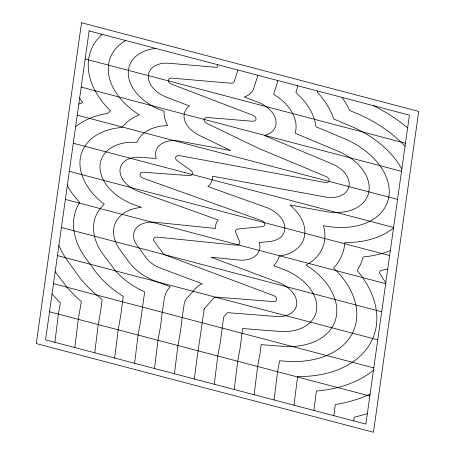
<?xml version="1.0" encoding="UTF-8"?>
<svg xmlns="http://www.w3.org/2000/svg" width="455" height="455" viewBox="0 0 455 455"><rect width="100%" height="100%" fill="white"/><g stroke="black" fill="none" stroke-linecap="round" stroke-linejoin="round"><path stroke-width="0.68" d="M54.907 342.314L58.365 314.206L60.39 302.848L52.024 294.055M74.83 347.552L78.305 319.336L81.32 301.563A128.788 87.007 20.5 0 1 67.01 287.241L55.169 271.737M94.754 352.79L98.206 324.733L100.839 310.156L102.136 299.401L96.688 295.045A108.062 73.005 20.5 0 1 77.583 274.757L65.378 257.684A108.062 73.005 20.5 0 1 58.883 245.41M114.677 358.028L118.135 329.943L120.751 315.503L123.214 296.376A87.337 59.008 20.5 0 1 94.657 270.446L85.921 258.468A87.337 59.008 20.5 0 1 79.261 203.078L79.693 202.373A87.337 59.008 20.5 0 1 67.3 185.708M134.6 363.272L138.075 335.056L140.663 320.849L144.633 291.865A66.612 45.005 20.5 0 1 115.536 270.873L102.995 254.152A66.612 45.005 20.5 0 1 104.275 204.261A66.612 45.005 20.5 0 1 80.74 155.951A66.612 45.005 20.5 0 1 121.934 127.474L122.293 127.013A66.612 45.005 20.5 0 1 139.349 114.87A66.612 45.005 20.5 0 1 125.643 40.512M154.524 368.51L157.987 340.357L160.575 326.195L162.253 312.289M174.447 373.748L177.916 345.567L180.487 331.541L182.176 317.527M194.37 378.992C197.021 355.685 201.002 332.611 204.096 309.366L204.619 308.28L213.799 298.116A4.442 3.003 20.5 0 1 216.893 297.149L273.114 301.58A4.442 3.003 20.5 0 0 276.742 299.35A4.442 3.003 20.5 0 0 273.512 295.574L165.54 255.084A4.442 3.003 20.5 0 1 162.935 253.202L154.205 241.218A4.442 3.003 20.5 0 1 157.345 237.112L236.117 245.165A4.442 3.003 20.5 0 0 239.666 241.787L235.707 232.346A4.442 3.003 20.5 0 1 238.198 228.962L262.143 226.641A4.442 3.003 20.5 0 0 264.833 224.031A4.442 3.003 20.5 0 0 261.523 220.607L143.331 178.269A4.442 3.003 20.5 0 1 140.004 174.504A4.442 3.003 20.5 0 1 143.609 172.229L188.91 175.596A4.442 3.003 20.5 0 0 192.402 173.907A4.442 3.003 20.5 0 0 190.736 170.358L177.382 160.837A4.442 3.003 20.5 0 1 175.795 157.077A4.442 3.003 20.5 0 1 179.85 155.684L324.933 182.444A4.442 3.003 20.5 0 0 329.136 180.595A4.442 3.003 20.5 0 0 326.178 176.608L258.167 148.182L206.752 123.316A4.442 3.003 20.5 0 1 204.096 119.563A4.442 3.003 20.5 0 1 207.725 117.549L252.388 121.24A4.442 3.003 20.5 0 0 256.04 119.034A4.442 3.003 20.5 0 0 252.849 115.251L171.501 84.129A4.442 3.003 20.5 0 1 168.31 80.342A4.442 3.003 20.5 0 1 171.979 78.146L230.639 83.208A4.442 3.003 20.5 0 0 234.223 81.473L237.857 70.025M214.294 384.23L217.757 356.094L220.311 342.228L223.672 316.942L227.545 312.653L276.185 316.487A25.167 17 20.5 0 0 296.745 303.86A25.167 17 20.5 0 0 278.443 282.47L211.069 257.206L238.551 260.015A25.167 17 20.5 0 0 259.27 242.515L269.542 241.52A25.167 17 20.5 0 0 284.87 228.023L284.796 226.749A25.167 17 20.5 0 0 266.027 207.349L207.872 186.516A25.167 17 20.5 0 0 212.513 176.199L325.115 196.969A25.167 17 20.5 0 0 348.945 186.505A25.167 17 20.5 0 0 332.167 163.925L264.304 135.516L264.85 135.374A25.167 17 20.5 0 0 275.775 119.915A25.167 17 20.5 0 0 257.974 102.221L244.301 96.989A25.167 17 20.5 0 0 253.788 88.281L257.428 76.832A20.725 14.003 20.5 0 0 257.78 75.263M234.217 389.469L237.675 361.412L240.217 347.575L242.651 328.51L279.251 331.394A45.892 31.003 20.5 0 0 316.743 308.365A45.892 31.003 20.5 0 0 283.374 269.366L273.648 265.72A45.892 31.003 20.5 0 0 279.194 256.131L280.314 255.955A45.892 31.003 20.5 0 0 304.429 236.435L304.85 233.279A45.892 31.003 20.5 0 0 289.846 204.955L325.297 211.495A45.892 31.003 20.5 0 0 368.749 192.419L368.857 191.856A45.892 31.003 20.5 0 0 338.156 151.242L295.05 133.224A45.892 31.003 20.5 0 0 273.609 94.299L276.993 83.64A41.45 28 20.5 0 0 277.704 80.501M254.14 394.707L257.593 366.736L260.089 353.143L261.136 344.634L282.316 346.3A66.612 45.005 20.5 0 0 335.557 319.598A66.612 45.005 20.5 0 0 306.073 265.077L308.86 263.462A66.612 45.005 20.5 0 0 323.465 225.652L325.479 226.021A66.612 45.005 20.5 0 0 388.553 198.329L388.786 197.1A66.612 45.005 20.5 0 0 344.145 138.553L315.924 126.757A66.612 45.005 20.5 0 0 295.887 92.575L296.558 90.448A62.17 42.002 20.5 0 0 297.627 85.739M317.55 90.983L317.363 92.177A87.337 59.008 20.5 0 1 333.646 118.977L350.134 125.87A87.337 59.008 20.5 0 1 401.845 168.976M274.064 399.945L277.51 372.053L279.592 360.752L285.387 361.207A87.337 59.008 20.5 0 0 352.324 333.339L352.415 333.168A87.337 59.008 20.5 0 0 336.342 270.685L333.6 267.978A87.337 59.008 20.5 0 0 344.731 243.766L344.833 242.481A87.337 59.008 20.5 0 0 393.524 227.966M293.987 405.189L297.587 376.53A108.062 73.005 20.5 0 0 370.45 343.172L372.753 338.52A108.062 73.005 20.5 0 0 362.692 277.618L357.221 270.463A108.062 73.005 20.5 0 0 363.175 256.944A108.062 73.005 20.5 0 0 381.87 253.532L390.316 250.716M313.91 410.427L316.384 391.038A128.788 87.007 20.5 0 0 373.458 370.273M333.834 415.665L335.295 404.529A149.513 101.01 20.5 0 0 367.327 395.349L370.103 394.081M353.757 420.903L354.235 417.292L367.327 413.749M162.276 312.136L164.272 298.736A45.892 31.003 20.5 0 1 169.647 287.48L170.284 286.769L155.678 281.292A45.892 31.003 20.5 0 1 128.799 261.824L120.063 249.84A45.892 31.003 20.5 0 1 141.459 207.349L134.316 204.79A45.892 31.003 20.5 0 1 99.981 165.956A45.892 31.003 20.5 0 1 137.035 142.381A45.892 31.003 20.5 0 1 167.616 125.614A45.892 31.003 20.5 0 1 164.045 111.265L161.258 110.195A45.892 31.003 20.5 0 1 128.356 74.984A45.892 31.003 20.5 0 1 155.764 48.435M182.188 317.453L184.184 304.054A25.167 17 20.5 0 1 187.13 297.877L196.315 287.714A25.167 17 20.5 0 1 202.168 283.772L160.609 268.188A25.167 17 20.5 0 1 145.867 257.513L137.137 245.529A25.167 17 20.5 0 1 154.905 222.262L215.505 228.456A25.167 17 20.5 0 1 218.178 219.953L138.821 191.527A25.167 17 20.5 0 1 119.995 170.193A25.167 17 20.5 0 1 140.424 157.311L156.275 158.488A25.167 17 20.5 0 1 179.662 141.158L230.833 150.594L199.244 135.317A25.167 17 20.5 0 1 189.519 106.015L166.376 97.165A25.167 17 20.5 0 1 148.324 75.689A25.167 17 20.5 0 1 169.112 63.256L216.967 67.385L217.803 64.746M78.817 104.058L82.73 102.631L79.665 98.018M387.728 269.064L380.403 270.532L379.407 272.795L385.783 282.862M85.17 58.996L405.473 143.228M81.212 87.081L401.515 171.319M77.248 115.166L397.551 199.404M73.289 143.251L393.592 227.489M69.331 171.336L389.634 255.573M65.366 199.426L385.669 283.664M61.408 227.511L381.711 311.749M57.449 255.596L377.752 339.834M53.485 283.681L373.788 367.919M49.527 311.772L369.83 396.004M405.052 146.226L400.878 142.023A108.062 73.005 20.5 0 0 356.123 113.187L349.639 110.474A108.062 73.005 20.5 0 0 342.092 97.433M204.096 309.366A4.442 3.003 20.5 0 1 204.619 308.28M75.604 126.831A87.337 59.008 20.5 0 1 107.681 113.403L110.48 110.81A87.337 59.008 20.5 0 1 102.091 34.318M373.436 105.679A128.788 87.007 20.5 0 1 407.64 127.878M81.536 22.75L36.298 343.582L373.464 432.25L418.702 111.418L81.536 22.75M89.129 30.906L45.568 339.857L365.871 424.094L409.432 115.143L89.129 30.906"/></g></svg>
